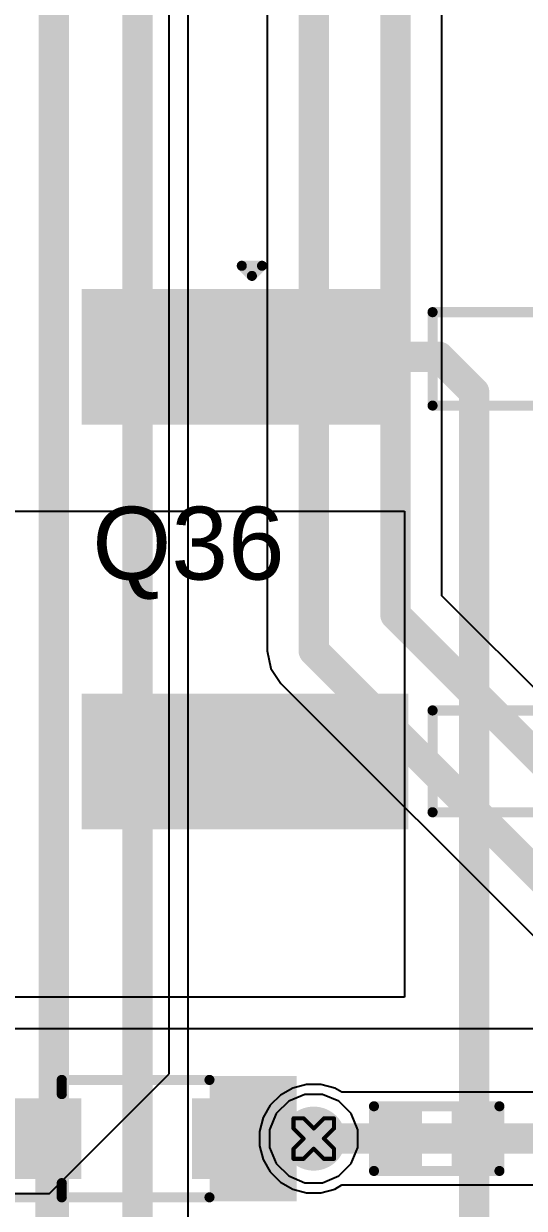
# Model space of a CAD drawing. Header units: inches. Extents: x 0 to 5379, y 0 to 5429.
# Drawn here: x 47.7 to 53.99, y 154.79 to 169.67 of the extents above; entities that cross this region are included whole.
import ezdxf

# ---------------------------------------------------------------- set-up
doc = ezdxf.new("R2010")
doc.units = ezdxf.units.IN
for name, color, linetype in [('Bottom Layer', 5, 'Continuous'), ('Bottom Solder', 6, 'Continuous'), ('Drill Drawing', 1, 'Continuous'), ('GND01', 16, 'Continuous'), ('GND02', 76, 'Continuous'), ('PWR', 156, 'Continuous'), ('SIG 01', 90, 'Continuous'), ('Top Layer', 1, 'Continuous'), ('Top Overlay', 2, 'Continuous'), ('Top Paste', 8, 'Continuous'), ('Top Solder', 216, 'Continuous'), ('Via Holes', 16, 'Continuous')]:
    doc.layers.add(name, color=color, linetype=linetype)
doc.styles.add('Arial', font='', dxfattribs={"height": 0.2})
doc.styles.get('Arial').set_extended_font_data('Arial')

# ---------------------------------------------------------------- blocks, each defined once
blk = doc.blocks.new('R___0402_248')
at = {"layer": 'Top Layer'}
for points in [[(-0.699, -0.318), (-0.699, 0.318), (-0.241, 0.318), (-0.241, -0.318)], [(0.241, -0.318), (0.241, 0.318), (0.699, 0.318), (0.699, -0.318)]]:
    blk.add_hatch(color=1, dxfattribs=at).paths.add_polyline_path(points)
at = {"layer": 'Top Paste'}
for points in [[(-0.699, -0.318), (-0.699, 0.318), (-0.241, 0.318), (-0.241, -0.318)], [(0.241, -0.318), (0.241, 0.318), (0.699, 0.318), (0.699, -0.318)]]:
    blk.add_hatch(color=8, dxfattribs=at).paths.add_polyline_path(points)
at = {"layer": 'Top Solder'}
for points in [[(-0.754, -0.373), (-0.754, 0.373), (-0.186, 0.373), (-0.186, -0.373)], [(0.186, -0.373), (0.186, 0.373), (0.754, 0.373), (0.754, -0.373)]]:
    blk.add_hatch(color=216, dxfattribs=at).paths.add_polyline_path(points)
at = {"layer": 'Top Overlay'}
for points in [[(-0.787, 0.406, 0.127, 0.127, 0), (0.787, 0.406, 0.127, 0.127, 0)], [(-0.787, -0.406, 0.127, 0.127, 0), (-0.787, 0.406, 0.127, 0.127, 0)], [(0.787, -0.406, 0.127, 0.127, 0), (0.787, 0.406, 0.127, 0.127, 0)], [(-0.787, -0.406, 0.127, 0.127, 0), (0.787, -0.406, 0.127, 0.127, 0)], [(-0.813, -0.432, 0.00323, 0.00323, 0), (0.813, -0.432, 0.00323, 0.00323, 0)]]:
    blk.add_lwpolyline(points, format="xyseb", dxfattribs=at)
for points in [[(-0.819, 0.406, 0.0635, 0.0635, 1), (-0.756, 0.406, 0.0635, 0.0635, 1)], [(-0.819, 0.406, 0.0635, 0.0635, 1), (-0.756, 0.406, 0.0635, 0.0635, 1)], [(0.756, 0.406, 0.0635, 0.0635, 1), (0.819, 0.406, 0.0635, 0.0635, 1)], [(0.756, 0.406, 0.0635, 0.0635, 1), (0.819, 0.406, 0.0635, 0.0635, 1)], [(-0.819, -0.406, 0.0635, 0.0635, 1), (-0.756, -0.406, 0.0635, 0.0635, 1)], [(-0.819, -0.406, 0.0635, 0.0635, 1), (-0.756, -0.406, 0.0635, 0.0635, 1)], [(-0.814, -0.432, 0.00161, 0.00161, 1), (-0.812, -0.432, 0.00161, 0.00161, 1)], [(0.756, -0.406, 0.0635, 0.0635, 1), (0.819, -0.406, 0.0635, 0.0635, 1)], [(0.756, -0.406, 0.0635, 0.0635, 1), (0.819, -0.406, 0.0635, 0.0635, 1)], [(0.812, -0.432, 0.00161, 0.00161, 1), (0.814, -0.432, 0.00161, 0.00161, 1)]]:
    blk.add_lwpolyline(points, format="xyseb", close=True, dxfattribs=at)
blk = doc.blocks.new('H2PAK_2_739')
at = {"layer": 'Top Layer'}
for points in [[(-5.5, 0.828), (-5.5, 10.328), (5.5, 10.328), (5.5, 0.828)], [(-3.34, -3.578), (-1.74, -3.578), (-1.74, -7.578), (-3.34, -7.578)], [(1.74, -3.578), (3.34, -3.578), (3.34, -7.578), (1.74, -7.578)]]:
    blk.add_hatch(color=1, dxfattribs=at).paths.add_polyline_path(points)
at = {"layer": 'Top Paste'}
for points in [[(-5.5, 0.828), (-5.5, 10.328), (5.5, 10.328), (5.5, 0.828)], [(-3.34, -3.578), (-1.74, -3.578), (-1.74, -7.578), (-3.34, -7.578)], [(1.74, -3.578), (3.34, -3.578), (3.34, -7.578), (1.74, -7.578)]]:
    blk.add_hatch(color=8, dxfattribs=at).paths.add_polyline_path(points)
at = {"layer": 'Top Solder'}
for points in [[(-5.551, 0.778), (-5.551, 10.379), (5.551, 10.379), (5.551, 0.778)], [(-3.391, -3.528), (-1.689, -3.528), (-1.689, -7.629), (-3.391, -7.629)], [(1.689, -3.528), (3.391, -3.528), (3.391, -7.629), (1.689, -7.629)]]:
    blk.add_hatch(color=216, dxfattribs=at).paths.add_polyline_path(points)
at = {"layer": 'Top Overlay'}
for points in [[(5.2, -1.725, 0.127, 0.127, 0), (5.2, 0.578, 0.127, 0.127, 0)], [(-5.1, -1.725, 0.127, 0.127, 0), (-5.1, 0.478, 0.127, 0.127, 0)], [(5.2, -1.725, 0.127, 0.127, 0), (-5.1, -1.725, 0.127, 0.127, 0)], [(-3.1, -3.225, 0.127, 0.127, 0), (-3.1, -1.725, 0.127, 0.127, 0)], [(-3.07, -1.725, 0.127, 0.127, 0), (-3.1, -1.725, 0.127, 0.127, 0)], [(-1.927, -3.225, 0.127, 0.127, 0), (-1.927, -1.725, 0.127, 0.127, 0)], [(1.9, -3.225, 0.127, 0.127, 0), (1.9, -1.725, 0.127, 0.127, 0)], [(1.959, -1.725, 0.127, 0.127, 0), (1.9, -1.725, 0.127, 0.127, 0)], [(3.178, -3.225, 0.127, 0.127, 0), (3.178, -1.725, 0.127, 0.127, 0)], [(-1.927, -3.225, 0.127, 0.127, 0), (-3.1, -3.225, 0.127, 0.127, 0)], [(3.178, -3.225, 0.127, 0.127, 0), (1.9, -3.225, 0.127, 0.127, 0)], [(-3.556, -5.493, 0.127, 0.127, 0), (-3.683, -5.366, 0.127, 0.127, 0)], [(-3.683, -5.62, 0.127, 0.127, 0), (-3.683, -5.366, 0.127, 0.127, 0)], [(-3.683, -5.62, 0.127, 0.127, 0), (-3.556, -5.493, 0.127, 0.127, 0)]]:
    blk.add_lwpolyline(points, format="xyseb", dxfattribs=at)
for points in [[(5.168, 0.578, 0.0635, 0.0635, 1), (5.232, 0.578, 0.0635, 0.0635, 1)], [(-5.132, 0.478, 0.0635, 0.0635, 1), (-5.068, 0.478, 0.0635, 0.0635, 1)], [(-5.132, -1.725, 0.0635, 0.0635, 1), (-5.068, -1.725, 0.0635, 0.0635, 1)], [(-5.132, -1.725, 0.0635, 0.0635, 1), (-5.068, -1.725, 0.0635, 0.0635, 1)], [(-3.132, -1.725, 0.0635, 0.0635, 1), (-3.068, -1.725, 0.0635, 0.0635, 1)], [(-3.132, -1.725, 0.0635, 0.0635, 1), (-3.068, -1.725, 0.0635, 0.0635, 1)], [(-3.102, -1.725, 0.0635, 0.0635, 1), (-3.039, -1.725, 0.0635, 0.0635, 1)], [(-1.959, -1.725, 0.0635, 0.0635, 1), (-1.896, -1.725, 0.0635, 0.0635, 1)], [(1.868, -1.725, 0.0635, 0.0635, 1), (1.932, -1.725, 0.0635, 0.0635, 1)], [(1.868, -1.725, 0.0635, 0.0635, 1), (1.932, -1.725, 0.0635, 0.0635, 1)], [(1.927, -1.725, 0.0635, 0.0635, 1), (1.99, -1.725, 0.0635, 0.0635, 1)], [(3.146, -1.725, 0.0635, 0.0635, 1), (3.21, -1.725, 0.0635, 0.0635, 1)], [(5.168, -1.725, 0.0635, 0.0635, 1), (5.232, -1.725, 0.0635, 0.0635, 1)], [(5.168, -1.725, 0.0635, 0.0635, 1), (5.232, -1.725, 0.0635, 0.0635, 1)], [(-3.132, -3.225, 0.0635, 0.0635, 1), (-3.068, -3.225, 0.0635, 0.0635, 1)], [(-3.132, -3.225, 0.0635, 0.0635, 1), (-3.068, -3.225, 0.0635, 0.0635, 1)], [(-1.959, -3.225, 0.0635, 0.0635, 1), (-1.896, -3.225, 0.0635, 0.0635, 1)], [(-1.959, -3.225, 0.0635, 0.0635, 1), (-1.896, -3.225, 0.0635, 0.0635, 1)], [(1.868, -3.225, 0.0635, 0.0635, 1), (1.932, -3.225, 0.0635, 0.0635, 1)], [(1.868, -3.225, 0.0635, 0.0635, 1), (1.932, -3.225, 0.0635, 0.0635, 1)], [(3.146, -3.225, 0.0635, 0.0635, 1), (3.21, -3.225, 0.0635, 0.0635, 1)], [(3.146, -3.225, 0.0635, 0.0635, 1), (3.21, -3.225, 0.0635, 0.0635, 1)], [(-3.714, -5.366, 0.0635, 0.0635, 1), (-3.651, -5.366, 0.0635, 0.0635, 1)], [(-3.714, -5.366, 0.0635, 0.0635, 1), (-3.651, -5.366, 0.0635, 0.0635, 1)], [(-3.587, -5.493, 0.0635, 0.0635, 1), (-3.524, -5.493, 0.0635, 0.0635, 1)], [(-3.587, -5.493, 0.0635, 0.0635, 1), (-3.524, -5.493, 0.0635, 0.0635, 1)], [(-3.714, -5.62, 0.0635, 0.0635, 1), (-3.651, -5.62, 0.0635, 0.0635, 1)], [(-3.714, -5.62, 0.0635, 0.0635, 1), (-3.651, -5.62, 0.0635, 0.0635, 1)]]:
    blk.add_lwpolyline(points, format="xyseb", close=True, dxfattribs=at)
blk = doc.blocks.new('SOD_323_841')
at = {"layer": 'Top Layer'}
for points in [[(-0.75, -0.45), (-1.55, -0.45), (-1.55, 0.45), (-0.75, 0.45)], [(1.55, -0.45), (0.75, -0.45), (0.75, 0.45), (1.55, 0.45)]]:
    blk.add_hatch(color=1, dxfattribs=at).paths.add_polyline_path(points)
at = {"layer": 'Top Overlay'}
for points in [[(-2.008, 0.483), (-0.916, 0.483), (-0.916, 0.787), (-2.008, 0.787)], [(-2.008, -0.508), (-1.576, -0.508), (-1.576, 0.508), (-2.008, 0.508)], [(-2.008, -0.787), (-0.916, -0.787), (-0.916, -0.483), (-2.008, -0.483)]]:
    blk.add_hatch(color=2, dxfattribs=at).paths.add_polyline_path(points)
at = {"layer": 'Top Paste'}
for points in [[(-0.75, -0.45), (-1.55, -0.45), (-1.55, 0.45), (-0.75, 0.45)], [(1.55, -0.45), (0.75, -0.45), (0.75, 0.45), (1.55, 0.45)]]:
    blk.add_hatch(color=8, dxfattribs=at).paths.add_polyline_path(points)
at = {"layer": 'Top Solder'}
for points in [[(-0.695, -0.505), (-1.605, -0.505), (-1.605, 0.505), (-0.695, 0.505)], [(1.605, -0.505), (0.695, -0.505), (0.695, 0.505), (1.605, 0.505)]]:
    blk.add_hatch(color=216, dxfattribs=at).paths.add_polyline_path(points)
at = {"layer": 'Top Overlay'}
for points in [[(0.94, 0.737, 0.127, 0.127, 0), (-0.914, 0.737, 0.127, 0.127, 0)], [(0.94, 0.737, 0.127, 0.127, 0), (0.94, 0.559, 0.127, 0.127, 0)], [(0.94, -0.559, 0.127, 0.127, 0), (0.94, -0.737, 0.127, 0.127, 0)], [(0.94, -0.737, 0.127, 0.127, 0), (-0.914, -0.737, 0.127, 0.127, 0)]]:
    blk.add_lwpolyline(points, format="xyseb", dxfattribs=at)
for points in [[(-0.946, 0.737, 0.0635, 0.0635, 1), (-0.883, 0.737, 0.0635, 0.0635, 1)], [(0.908, 0.737, 0.0635, 0.0635, 1), (0.972, 0.737, 0.0635, 0.0635, 1)], [(0.908, 0.737, 0.0635, 0.0635, 1), (0.972, 0.737, 0.0635, 0.0635, 1)], [(0.908, 0.559, 0.0635, 0.0635, 1), (0.972, 0.559, 0.0635, 0.0635, 1)], [(0.908, -0.559, 0.0635, 0.0635, 1), (0.972, -0.559, 0.0635, 0.0635, 1)], [(-0.946, -0.737, 0.0635, 0.0635, 1), (-0.883, -0.737, 0.0635, 0.0635, 1)], [(0.908, -0.737, 0.0635, 0.0635, 1), (0.972, -0.737, 0.0635, 0.0635, 1)], [(0.908, -0.737, 0.0635, 0.0635, 1), (0.972, -0.737, 0.0635, 0.0635, 1)]]:
    blk.add_lwpolyline(points, format="xyseb", close=True, dxfattribs=at)

msp = doc.modelspace()

# ---------------------------------------------------------------- hatches: boundary and pattern name
at = {"layer": 'Bottom Layer'}
h = msp.add_hatch(color=5, dxfattribs=at)
edge = h.paths.add_edge_path()
edge.add_arc((51.345, 155.669), 0.3, 0, 360)
at = {"layer": 'Bottom Solder'}
h = msp.add_hatch(color=6, dxfattribs=at)
edge = h.paths.add_edge_path()
edge.add_arc((51.345, 155.669), 0.402, 0, 360)
at = {"layer": 'GND01'}
h = msp.add_hatch(color=16, dxfattribs=at)
edge = h.paths.add_edge_path()
edge.add_arc((51.345, 155.669), 0.3, 0, 360)
at = {"layer": 'GND02'}
h = msp.add_hatch(color=76, dxfattribs=at)
edge = h.paths.add_edge_path()
edge.add_arc((51.345, 155.669), 0.3, 0, 360)
at = {"layer": 'PWR'}
h = msp.add_hatch(color=156, dxfattribs=at)
edge = h.paths.add_edge_path()
edge.add_arc((51.345, 155.669), 0.3, 0, 360)
at = {"layer": 'SIG 01'}
h = msp.add_hatch(color=90, dxfattribs=at)
edge = h.paths.add_edge_path()
edge.add_arc((51.345, 155.669), 0.3, 0, 360)
at = {"layer": 'Top Layer'}
h = msp.add_hatch(color=1, dxfattribs=at)
edge = h.paths.add_edge_path()
edge.add_arc((51.345, 155.669), 0.3, 0, 360)
at = {"layer": 'Top Solder'}
h = msp.add_hatch(color=216, dxfattribs=at)
edge = h.paths.add_edge_path()
edge.add_arc((51.345, 155.669), 0.402, 0, 360)
at = {"layer": 'Via Holes'}
h = msp.add_hatch(color=7, dxfattribs=at)
edge = h.paths.add_edge_path()
edge.add_arc((51.345, 155.669), 0.15, 0, 360)

# ---------------------------------------------------------------- linework, layer by layer
at = {"layer": 'Bottom Layer'}
for p, q in [((49.53, 156.481), (49.53, 219.612)), ((49.53, 156.481), (49.53, 189.756)), ((48.029, 154.98), (49.53, 156.481)), ((48.029, 154.98), (49.53, 156.481)), ((51.235, 156.223), (51.031, 156.139)), ((51.455, 156.223), (51.235, 156.223)), ((51.659, 156.139), (51.455, 156.223)), ((51.031, 156.139), (50.875, 155.983)), ((51.815, 155.983), (51.659, 156.139)), ((50.875, 155.983), (50.791, 155.78)), ((51.899, 155.78), (51.815, 155.983)), ((50.791, 155.78), (50.791, 155.559)), ((51.899, 155.559), (51.899, 155.78)), ((50.791, 155.559), (50.875, 155.356)), ((51.815, 155.356), (51.899, 155.559)), ((50.875, 155.356), (51.031, 155.2)), ((51.659, 155.2), (51.815, 155.356)), ((51.031, 155.2), (51.235, 155.115)), ((51.235, 155.115), (51.455, 155.115)), ((51.455, 155.115), (51.659, 155.2)), ((24.348, 154.98), (48.029, 154.98)), ((24.348, 154.98), (48.029, 154.98))]:
    msp.add_line(p, q, dxfattribs=at)
at = {"layer": 'Drill Drawing'}
for points in [[(51.091, 155.796, 0.0508, 0.0508, 0), (51.091, 155.923, 0.0508, 0.0508, 0)], [(51.091, 155.923, 0.0508, 0.0508, 0), (51.218, 155.923, 0.0508, 0.0508, 0)], [(51.218, 155.923, 0.0508, 0.0508, 0), (51.345, 155.796, 0.0508, 0.0508, 0)], [(51.345, 155.796, 0.0508, 0.0508, 0), (51.472, 155.923, 0.0508, 0.0508, 0)], [(51.472, 155.923, 0.0508, 0.0508, 0), (51.599, 155.923, 0.0508, 0.0508, 0)], [(51.599, 155.796, 0.0508, 0.0508, 0), (51.599, 155.923, 0.0508, 0.0508, 0)], [(51.091, 155.796, 0.0508, 0.0508, 0), (51.218, 155.669, 0.0508, 0.0508, 0)], [(51.472, 155.669, 0.0508, 0.0508, 0), (51.599, 155.796, 0.0508, 0.0508, 0)], [(51.091, 155.542, 0.0508, 0.0508, 0), (51.218, 155.669, 0.0508, 0.0508, 0)], [(51.091, 155.415, 0.0508, 0.0508, 0), (51.091, 155.542, 0.0508, 0.0508, 0)], [(51.218, 155.415, 0.0508, 0.0508, 0), (51.345, 155.542, 0.0508, 0.0508, 0)], [(51.345, 155.542, 0.0508, 0.0508, 0), (51.472, 155.415, 0.0508, 0.0508, 0)], [(51.472, 155.669, 0.0508, 0.0508, 0), (51.599, 155.542, 0.0508, 0.0508, 0)], [(51.599, 155.415, 0.0508, 0.0508, 0), (51.599, 155.542, 0.0508, 0.0508, 0)], [(51.091, 155.415, 0.0508, 0.0508, 0), (51.218, 155.415, 0.0508, 0.0508, 0)], [(51.472, 155.415, 0.0508, 0.0508, 0), (51.599, 155.415, 0.0508, 0.0508, 0)]]:
    msp.add_lwpolyline(points, format="xyseb", dxfattribs=at)
for points in [[(51.078, 155.923, 0.0254, 0.0254, 1), (51.104, 155.923, 0.0254, 0.0254, 1)], [(51.078, 155.923, 0.0254, 0.0254, 1), (51.104, 155.923, 0.0254, 0.0254, 1)], [(51.205, 155.923, 0.0254, 0.0254, 1), (51.231, 155.923, 0.0254, 0.0254, 1)], [(51.205, 155.923, 0.0254, 0.0254, 1), (51.231, 155.923, 0.0254, 0.0254, 1)], [(51.459, 155.923, 0.0254, 0.0254, 1), (51.485, 155.923, 0.0254, 0.0254, 1)], [(51.459, 155.923, 0.0254, 0.0254, 1), (51.485, 155.923, 0.0254, 0.0254, 1)], [(51.586, 155.923, 0.0254, 0.0254, 1), (51.612, 155.923, 0.0254, 0.0254, 1)], [(51.586, 155.923, 0.0254, 0.0254, 1), (51.612, 155.923, 0.0254, 0.0254, 1)], [(51.078, 155.796, 0.0254, 0.0254, 1), (51.104, 155.796, 0.0254, 0.0254, 1)], [(51.078, 155.796, 0.0254, 0.0254, 1), (51.104, 155.796, 0.0254, 0.0254, 1)], [(51.332, 155.796, 0.0254, 0.0254, 1), (51.358, 155.796, 0.0254, 0.0254, 1)], [(51.332, 155.796, 0.0254, 0.0254, 1), (51.358, 155.796, 0.0254, 0.0254, 1)], [(51.586, 155.796, 0.0254, 0.0254, 1), (51.612, 155.796, 0.0254, 0.0254, 1)], [(51.586, 155.796, 0.0254, 0.0254, 1), (51.612, 155.796, 0.0254, 0.0254, 1)], [(51.078, 155.542, 0.0254, 0.0254, 1), (51.104, 155.542, 0.0254, 0.0254, 1)], [(51.078, 155.542, 0.0254, 0.0254, 1), (51.104, 155.542, 0.0254, 0.0254, 1)], [(51.205, 155.669, 0.0254, 0.0254, 1), (51.231, 155.669, 0.0254, 0.0254, 1)], [(51.205, 155.669, 0.0254, 0.0254, 1), (51.231, 155.669, 0.0254, 0.0254, 1)], [(51.332, 155.542, 0.0254, 0.0254, 1), (51.358, 155.542, 0.0254, 0.0254, 1)], [(51.332, 155.542, 0.0254, 0.0254, 1), (51.358, 155.542, 0.0254, 0.0254, 1)], [(51.459, 155.669, 0.0254, 0.0254, 1), (51.485, 155.669, 0.0254, 0.0254, 1)], [(51.459, 155.669, 0.0254, 0.0254, 1), (51.485, 155.669, 0.0254, 0.0254, 1)], [(51.586, 155.542, 0.0254, 0.0254, 1), (51.612, 155.542, 0.0254, 0.0254, 1)], [(51.586, 155.542, 0.0254, 0.0254, 1), (51.612, 155.542, 0.0254, 0.0254, 1)], [(51.078, 155.415, 0.0254, 0.0254, 1), (51.104, 155.415, 0.0254, 0.0254, 1)], [(51.078, 155.415, 0.0254, 0.0254, 1), (51.104, 155.415, 0.0254, 0.0254, 1)], [(51.205, 155.415, 0.0254, 0.0254, 1), (51.231, 155.415, 0.0254, 0.0254, 1)], [(51.205, 155.415, 0.0254, 0.0254, 1), (51.231, 155.415, 0.0254, 0.0254, 1)], [(51.459, 155.415, 0.0254, 0.0254, 1), (51.485, 155.415, 0.0254, 0.0254, 1)], [(51.459, 155.415, 0.0254, 0.0254, 1), (51.485, 155.415, 0.0254, 0.0254, 1)], [(51.586, 155.415, 0.0254, 0.0254, 1), (51.612, 155.415, 0.0254, 0.0254, 1)], [(51.586, 155.415, 0.0254, 0.0254, 1), (51.612, 155.415, 0.0254, 0.0254, 1)]]:
    msp.add_lwpolyline(points, format="xyseb", close=True, dxfattribs=at)
at = {"layer": 'GND01'}
for p, q in [((51.235, 156.223), (51.031, 156.139)), ((51.455, 156.223), (51.235, 156.223)), ((51.659, 156.139), (51.455, 156.223)), ((51.031, 156.139), (50.875, 155.983)), ((51.815, 155.983), (51.659, 156.139)), ((50.875, 155.983), (50.791, 155.78)), ((51.899, 155.78), (51.815, 155.983)), ((50.791, 155.78), (50.791, 155.559)), ((51.899, 155.559), (51.899, 155.78)), ((50.791, 155.559), (50.875, 155.356)), ((51.815, 155.356), (51.899, 155.559)), ((50.875, 155.356), (51.031, 155.2)), ((51.659, 155.2), (51.815, 155.356)), ((51.031, 155.2), (51.235, 155.115)), ((51.235, 155.115), (51.455, 155.115)), ((51.455, 155.115), (51.659, 155.2))]:
    msp.add_line(p, q, dxfattribs=at)
at = {"layer": 'GND02'}
for p, q in [((51.235, 156.223), (51.031, 156.139)), ((51.455, 156.223), (51.235, 156.223)), ((51.659, 156.139), (51.455, 156.223)), ((51.031, 156.139), (50.875, 155.983)), ((51.815, 155.983), (51.659, 156.139)), ((50.875, 155.983), (50.791, 155.78)), ((51.899, 155.78), (51.815, 155.983)), ((50.791, 155.78), (50.791, 155.559)), ((51.899, 155.559), (51.899, 155.78)), ((50.791, 155.559), (50.875, 155.356)), ((51.815, 155.356), (51.899, 155.559)), ((50.875, 155.356), (51.031, 155.2)), ((51.659, 155.2), (51.815, 155.356)), ((51.031, 155.2), (51.235, 155.115)), ((51.235, 155.115), (51.455, 155.115)), ((51.455, 155.115), (51.659, 155.2))]:
    msp.add_line(p, q, dxfattribs=at)
at = {"layer": 'PWR'}
for p, q in [((49.77, 134.641), (49.77, 206.199)), ((51.235, 156.223), (51.031, 156.139)), ((51.455, 156.223), (51.235, 156.223)), ((51.659, 156.139), (51.455, 156.223)), ((51.031, 156.139), (50.875, 155.983)), ((51.815, 155.983), (51.659, 156.139)), ((50.875, 155.983), (50.791, 155.78)), ((51.899, 155.78), (51.815, 155.983)), ((50.791, 155.78), (50.791, 155.559)), ((51.899, 155.559), (51.899, 155.78)), ((50.791, 155.559), (50.875, 155.356)), ((51.815, 155.356), (51.899, 155.559)), ((50.875, 155.356), (51.031, 155.2)), ((51.659, 155.2), (51.815, 155.356)), ((51.031, 155.2), (51.235, 155.115)), ((51.235, 155.115), (51.455, 155.115)), ((51.455, 155.115), (51.659, 155.2))]:
    msp.add_line(p, q, dxfattribs=at)
for points in [[(49.132, 143.038, 0.381, 0.381, 0), (49.132, 210.705, 0.381, 0.381, 0)], [(48.082, 143.038, 0.381, 0.381, 0), (48.082, 208.239, 0.381, 0.381, 0)]]:
    msp.add_lwpolyline(points, format="xyseb", dxfattribs=at)
at = {"layer": 'SIG 01'}
for p, q in [((52.954, 162.485), (52.954, 188.839)), ((50.762, 172.414), (50.762, 161.794)), ((57.275, 158.164), (52.954, 162.485)), ((50.762, 161.794), (50.807, 161.571)), ((50.807, 161.571), (50.933, 161.382)), ((50.933, 161.382), (55.86, 156.455)), ((51.082, 156.304), (50.927, 156.214)), ((51.255, 156.35), (51.082, 156.304)), ((51.435, 156.35), (51.255, 156.35)), ((51.608, 156.304), (51.435, 156.35)), ((51.698, 156.252), (51.608, 156.304)), ((50.927, 156.214), (50.8, 156.088)), ((55.776, 156.252), (51.698, 156.252)), ((50.8, 156.088), (50.71, 155.932)), ((50.71, 155.932), (50.664, 155.759)), ((50.664, 155.759), (50.664, 155.58)), ((50.664, 155.58), (50.71, 155.407)), ((50.71, 155.407), (50.8, 155.251)), ((50.8, 155.251), (50.927, 155.124)), ((50.927, 155.124), (51.082, 155.035)), ((51.082, 155.035), (51.255, 154.988)), ((51.255, 154.988), (51.435, 154.988)), ((51.435, 154.988), (51.608, 155.035)), ((51.608, 155.035), (51.698, 155.087)), ((51.698, 155.087), (86.807, 155.087))]:
    msp.add_line(p, q, dxfattribs=at)
for points in [[(52.371, 162.244, 0.381, 0.381, 0), (52.371, 188.839, 0.381, 0.381, 0)], [(51.345, 161.794, 0.381, 0.381, 0), (51.345, 172.767, 0.381, 0.381, 0)], [(52.371, 162.244, 0.381, 0.381, 0), (57.033, 157.582, 0.381, 0.381, 0)], [(51.345, 161.794, 0.381, 0.381, 0), (56.47, 156.67, 0.381, 0.381, 0)], [(51.345, 155.669, 0.381, 0.381, 0), (87.049, 155.669, 0.381, 0.381, 0)]]:
    msp.add_lwpolyline(points, format="xyseb", dxfattribs=at)
for points in [[(52.276, 162.244, 0.191, 0.191, 1), (52.466, 162.244, 0.191, 0.191, 1)], [(52.276, 162.244, 0.191, 0.191, 1), (52.466, 162.244, 0.191, 0.191, 1)], [(51.25, 161.794, 0.191, 0.191, 1), (51.44, 161.794, 0.191, 0.191, 1)], [(51.25, 161.794, 0.191, 0.191, 1), (51.44, 161.794, 0.191, 0.191, 1)], [(51.25, 155.669, 0.191, 0.191, 1), (51.44, 155.669, 0.191, 0.191, 1)]]:
    msp.add_lwpolyline(points, format="xyseb", close=True, dxfattribs=at)
at = {"layer": 'Top Layer'}
for p, q in [((47.498, 163.547), (52.484, 163.547)), ((52.484, 163.547), (52.484, 157.444)), ((52.484, 157.444), (26.064, 157.444)), ((56.062, 157.048), (37.922, 157.048))]:
    msp.add_line(p, q, dxfattribs=at)
for points in [[(50.484, 165.484, 0.381, 0.381, 0), (52.916, 165.484, 0.381, 0.381, 0)], [(52.916, 165.484, 0.381, 0.381, 0), (53.358, 165.042, 0.381, 0.381, 0)], [(53.358, 155.669, 0.381, 0.381, 0), (53.358, 165.042, 0.381, 0.381, 0)], [(47.972, 155.669, 0.381, 0.381, 0), (48.039, 155.602, 0.381, 0.381, 0)], [(50.272, 155.669, 0.381, 0.381, 0), (52.419, 155.669, 0.381, 0.381, 0)], [(53.358, 154.217, 0.381, 0.381, 0), (53.358, 155.669, 0.381, 0.381, 0)], [(48.039, 153.704, 0.381, 0.381, 0), (48.039, 155.602, 0.381, 0.381, 0)]]:
    msp.add_lwpolyline(points, format="xyseb", dxfattribs=at)
for points in [[(50.389, 165.484, 0.191, 0.191, 1), (50.579, 165.484, 0.191, 0.191, 1)], [(52.821, 165.484, 0.191, 0.191, 1), (53.011, 165.484, 0.191, 0.191, 1)], [(52.821, 165.484, 0.191, 0.191, 1), (53.011, 165.484, 0.191, 0.191, 1)], [(53.263, 165.042, 0.191, 0.191, 1), (53.454, 165.042, 0.191, 0.191, 1)], [(53.263, 165.042, 0.191, 0.191, 1), (53.454, 165.042, 0.191, 0.191, 1)], [(47.877, 155.669, 0.191, 0.191, 1), (48.068, 155.669, 0.191, 0.191, 1)], [(50.177, 155.669, 0.191, 0.191, 1), (50.368, 155.669, 0.191, 0.191, 1)], [(52.323, 155.669, 0.191, 0.191, 1), (52.514, 155.669, 0.191, 0.191, 1)], [(53.263, 155.669, 0.191, 0.191, 1), (53.454, 155.669, 0.191, 0.191, 1)], [(53.263, 155.669, 0.191, 0.191, 1), (53.454, 155.669, 0.191, 0.191, 1)], [(47.944, 155.602, 0.191, 0.191, 1), (48.135, 155.602, 0.191, 0.191, 1)], [(47.944, 155.602, 0.191, 0.191, 1), (48.135, 155.602, 0.191, 0.191, 1)]]:
    msp.add_lwpolyline(points, format="xyseb", close=True, dxfattribs=at)
at = {"layer": 'Top Overlay'}
msp.add_lwpolyline([(45.803, 154.933, 0.127, 0.127, 0), (48.183, 154.933, 0.127, 0.127, 0)], format="xyseb", dxfattribs=at)
msp.add_lwpolyline([(48.151, 154.933, 0.0635, 0.0635, 1), (48.214, 154.933, 0.0635, 0.0635, 1)], format="xyseb", close=True, dxfattribs=at)

# ---------------------------------------------------------------- block references
for name, p, rotation in [('H2PAK_2_739', (56.062, 162.944), 270), ('SOD_323_841', (49.122, 155.669), 180)]:
    msp.add_blockref(name, p, dxfattribs=dict(rotation=rotation))
msp.add_blockref('R___0402_248', (52.889, 155.669))

# ---------------------------------------------------------------- texts
at = {"layer": 'Top Overlay', "style": 'Arial'}
msp.add_text('Q36', height=0.9144, dxfattribs=at).set_placement((48.565, 162.687))

doc.saveas('drawing.dxf')
